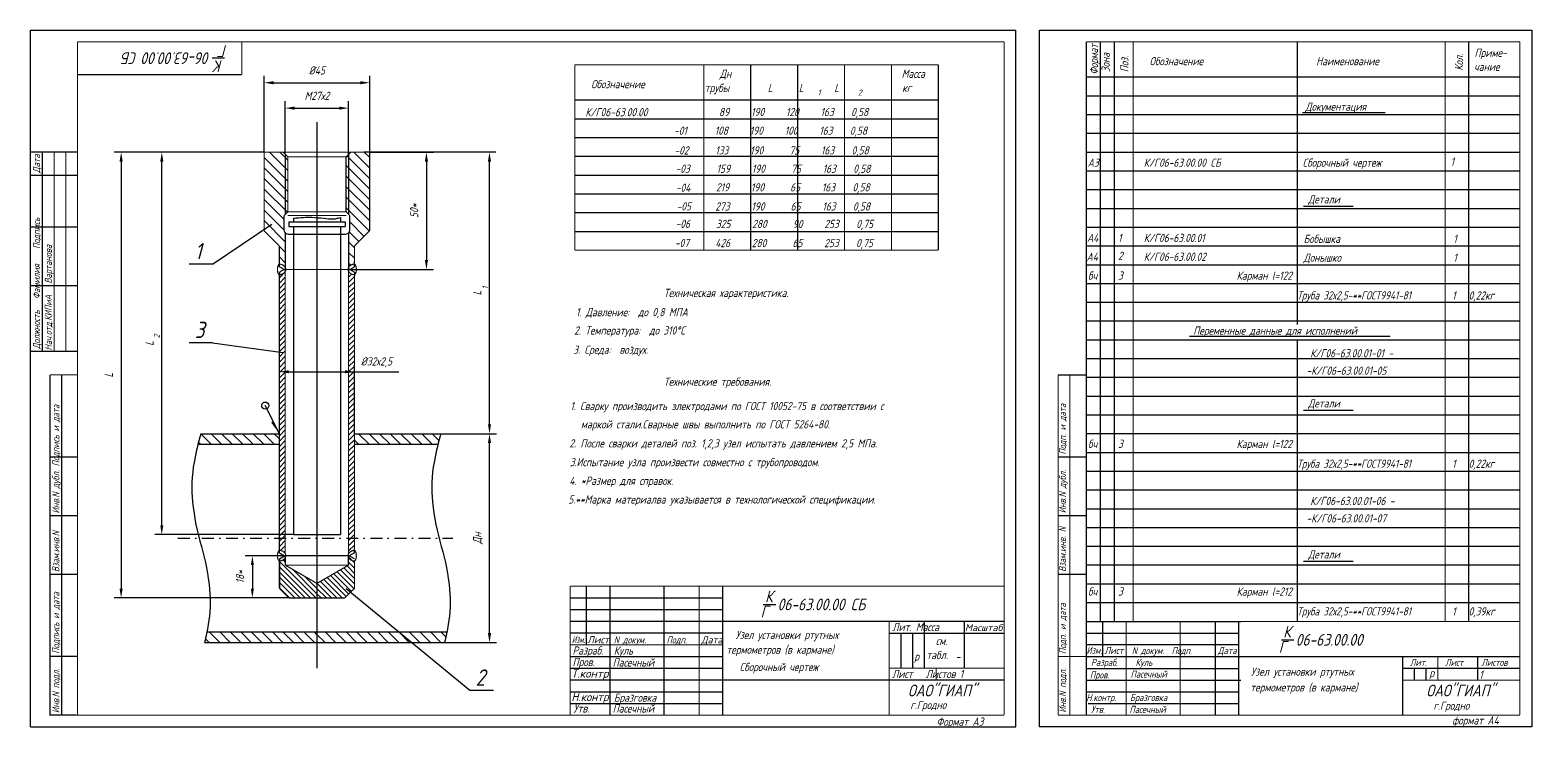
# Model space of a CAD drawing. Extents: x 0 to 1080, y -4 to 297.
# Drawn here: x 0 to 640, y 0 to 297 of the extents above; entities that cross this region are included whole.
import ezdxf
from ezdxf.enums import TextEntityAlignment as Align

# ---------------------------------------------------------------- set-up
doc = ezdxf.new("R2010")
doc.units = 0
doc.header["$LTSCALE"] = 0.4
doc.header["$MEASUREMENT"] = 0
doc.linetypes.add('DASHDOT', pattern=[25.4, 12.7, -6.35, 0, -6.35])
doc.layers.get('0').update_dxf_attribs({"linetype": 'CONTINUOUS'})
doc.layers.get('DEFPOINTS').update_dxf_attribs({"linetype": 'CONTINUOUS'})
doc.styles.add('ROMANC', font='romanc', dxfattribs={"width": 0.8, "oblique": 15, "height": 3.5})
doc.dimstyles.get("Standard").update_dxf_attribs({"dimtxt": 0.18, "dimasz": 0.18, "dimexe": 0.18, "dimexo": 0.0625, "dimgap": 0.09, "dimtad": 0, "dimtih": 1, "dimtoh": 1, "dimdec": 4, "dimzin": 0, "dimtxsty": 'STANDARD', "dimcen": 0.09, "dimazin": 3, "dimtfac": 1, "dimtdec": 4, "dimtofl": 0, "dimtmove": 0, "dimatfit": 3, "dimtolj": 1, "dimtzin": 0})

# ---------------------------------------------------------------- blocks, each defined once
blk = doc.blocks.new('*X239')
at = {"color": 0}
for p, q in [((571.98, 344.01), (567.55, 348.44)), ((576.47, 344.01), (571.97, 348.51)), ((580.96, 344.01), (576.46, 348.51)), ((585.45, 344.01), (580.95, 348.51)), ((589.94, 344.01), (585.44, 348.51)), ((594.43, 344.01), (589.93, 348.51)), ((598.92, 344.01), (594.42, 348.51)), ((601.1, 346.32), (598.91, 348.51)), ((634.84, 344.01), (633.1, 345.75)), ((639.33, 344.01), (634.83, 348.51)), ((643.82, 344.01), (639.32, 348.51)), ((648.31, 344.01), (643.81, 348.51)), ((652.8, 344.01), (648.3, 348.51)), ((657.29, 344.01), (652.79, 348.51)), ((661.78, 344.01), (657.28, 348.51)), ((666.27, 344.01), (661.77, 348.51)), ((669.1, 345.67), (666.26, 348.51)), ((567.49, 344.01), (566.6, 344.89)), ((575.66, 259.51), (571.16, 264.01)), ((580.15, 259.51), (575.65, 264.01)), ((584.64, 259.51), (580.14, 264.01)), ((589.13, 259.51), (584.63, 264.01)), ((593.62, 259.51), (589.12, 264.01)), ((598.11, 259.51), (593.61, 264.01)), ((602.6, 259.51), (598.1, 264.01)), ((607.09, 259.51), (602.59, 264.01)), ((611.58, 259.51), (607.08, 264.01)), ((616.07, 259.51), (611.57, 264.01)), ((617.1, 262.97), (616.06, 264.01)), ((620.56, 259.51), (617.1, 262.97)), ((625.05, 259.51), (620.55, 264.01)), ((629.54, 259.51), (625.04, 264.01)), ((634.03, 259.51), (629.53, 264.01)), ((638.52, 259.51), (634.02, 264.01)), ((643.01, 259.51), (638.51, 264.01)), ((647.5, 259.51), (643, 264.01)), ((651.99, 259.51), (647.49, 264.01)), ((656.48, 259.51), (651.98, 264.01)), ((660.97, 259.51), (656.47, 264.01)), ((665.46, 259.51), (660.96, 264.01)), ((669.95, 259.51), (665.45, 264.01)), ((672.06, 261.89), (669.94, 264.01)), ((571.17, 259.51), (569.59, 261.08))]:
    blk.add_line(p, q, dxfattribs=at)
blk = doc.blocks.new('*D241')
at = {"color": 0, "linetype": 'BYBLOCK'}
for p, q in [((594.6, 468.51), (547.97, 468.51)), ((550.97, 309.51), (550.97, 464.51)), ((557.72, 305.51), (547.97, 305.51))]:
    blk.add_line(p, q, dxfattribs=at)
for points in [[(550.31, 464.51), (551.64, 464.51), (550.97, 468.51)], [(550.31, 309.51), (551.64, 309.51), (550.97, 305.51)]]:
    blk.add_solid(points, dxfattribs=at)
at = {"layer": 'DEFPOINTS', "color": 0, "linetype": 'BYBLOCK'}
for p in [(550.97, 468.51), (594.6, 468.51), (557.72, 305.51)]:
    blk.add_point(p, dxfattribs=at)
at = {"color": 0, "linetype": 'BYBLOCK', "style": 'ROMANC', "oblique": 15, "width": 0.8}
blk.add_text('L', height=3.5, rotation=90, dxfattribs=at).set_placement((547.47, 387.01), align=Align.CENTER)
blk = doc.blocks.new('*D242')
at = {"color": 0, "linetype": 'BYBLOCK'}
for p, q in [((603.6, 467.59), (603.6, 490.28)), ((607.6, 487.28), (626.6, 487.28)), ((630.6, 467.59), (630.6, 490.28))]:
    blk.add_line(p, q, dxfattribs=at)
for points in [[(607.6, 487.94), (607.6, 486.61), (603.6, 487.28)], [(626.6, 487.94), (626.6, 486.61), (630.6, 487.28)]]:
    blk.add_solid(points, dxfattribs=at)
at = {"layer": 'DEFPOINTS', "color": 0, "linetype": 'BYBLOCK'}
for p in [(630.6, 487.28), (603.6, 467.59), (630.6, 467.59)]:
    blk.add_point(p, dxfattribs=at)
at = {"color": 0, "linetype": 'BYBLOCK', "style": 'ROMANC', "oblique": 15, "width": 0.8}
blk.add_text('М27х2', height=3.5, dxfattribs=at).set_placement((617.1, 490.78), align=Align.CENTER)
blk = doc.blocks.new('*D240')
at = {"color": 0, "linetype": 'BYBLOCK'}
for p, q in [((669.87, 348.51), (693.67, 348.51)), ((690.67, 263.51), (690.67, 344.51)), ((671.52, 259.51), (693.67, 259.51))]:
    blk.add_line(p, q, dxfattribs=at)
for points in [[(690, 344.51), (691.34, 344.51), (690.67, 348.51)], [(690, 263.51), (691.34, 263.51), (690.67, 259.51)]]:
    blk.add_solid(points, dxfattribs=at)
at = {"layer": 'DEFPOINTS', "color": 0, "linetype": 'BYBLOCK'}
for p in [(669.87, 348.51), (690.67, 348.51), (671.52, 259.51)]:
    blk.add_point(p, dxfattribs=at)
at = {"color": 0, "linetype": 'BYBLOCK', "style": 'ROMANC', "oblique": 15, "width": 0.8}
blk.add_text('Дн', height=3.5, rotation=90, dxfattribs=at).set_placement((687.17, 304.01), align=Align.CENTER)
blk = doc.blocks.new('*D243')
at = {"color": 0, "linetype": 'BYBLOCK'}
for p, q in [((218.47, 309.79), (245.67, 309.79)), ((242.67, 305.79), (242.67, 263.79)), ((209.97, 259.79), (245.67, 259.79))]:
    blk.add_line(p, q, dxfattribs=at)
for points in [[(242, 305.79), (243.33, 305.79), (242.67, 309.79)], [(242, 263.79), (243.33, 263.79), (242.67, 259.79)]]:
    blk.add_solid(points, dxfattribs=at)
at = {"layer": 'DEFPOINTS', "color": 0, "linetype": 'BYBLOCK'}
for p in [(218.47, 309.79), (209.97, 259.79), (242.67, 259.79)]:
    blk.add_point(p, dxfattribs=at)
at = {"color": 0, "linetype": 'BYBLOCK', "style": 'ROMANC', "oblique": 15, "width": 0.8}
blk.add_text('50*', height=3.5, rotation=90, dxfattribs=at).set_placement((239.17, 284.79), align=Align.CENTER)
blk = doc.blocks.new('KARMAN')
for p, q in [((-4245.72763, -564.53437), (-3825.72763, -564.53437)), ((-4245.72763, -861.53437), (-4245.72763, -564.53437)), ((-3825.72763, -861.53437), (-3825.72763, -564.53437)), ((-3815.72763, -861.53437), (-3815.72763, -564.53437)), ((-3815.72763, -564.53437), (-3605.72763, -564.53437)), ((-3605.72763, -564.53437), (-3605.72763, -861.53437)), ((-3795.72763, -592.53437), (-3610.87563, -592.53437)), ((-3795.72763, -600.53437), (-3610.87563, -600.53437)), ((-3703.47763, -599.70437), (-3668.31763, -599.70437)), ((-4123.69366, -603.86044), (-4123.69366, -836.46061)), ((-4013.77419, -602.34149), (-3858.77419, -602.34149)), ((-4013.77419, -610.34149), (-3858.77419, -610.34149)), ((-3795.72763, -608.53437), (-3610.87563, -608.53437)), ((-4137.19366, -617.50202), (-4137.19366, -643.08452)), ((-4110.19366, -617.50202), (-4110.19366, -643.08452)), ((-4081.71112, -616.58452), (-4103.64326, -616.58452)), ((-4053.11872, -616.58452), (-4083.35506, -616.58452)), ((-4013.77419, -618.34149), (-3858.77419, -618.34149)), ((-3795.72763, -616.53437), (-3610.87563, -616.53437)), ((-4013.77419, -626.34149), (-3858.77419, -626.34149)), ((-3795.72763, -624.53437), (-3610.87563, -624.53437)), ((-3795.72763, -632.53437), (-3610.87563, -632.53437)), ((-4013.77419, -634.34149), (-3858.77419, -634.34149)), ((-3703.07763, -639.61437), (-3681.93763, -639.61437)), ((-4135.69366, -646.28677), (-4135.69366, -648.28677)), ((-4135.69366, -646.28677), (-4111.69366, -646.28677)), ((-4133.69366, -644.70719), (-4133.69366, -646.28677)), ((-4113.69366, -644.46591), (-4113.69366, -646.28677)), ((-4111.69366, -646.28677), (-4111.69366, -648.28677)), ((-4013.77419, -642.34149), (-3858.77419, -642.34149)), ((-3795.72763, -640.53437), (-3610.87563, -640.53437)), ((-4168.17292, -664.25885), (-4142.87384, -647.27693)), ((-4137.19366, -650.9074), (-4137.19366, -667.43535)), ((-4135.69366, -648.28677), (-4111.69366, -648.28677)), ((-4133.69366, -648.28677), (-4133.69366, -779.58452)), ((-4113.69366, -648.28677), (-4113.69366, -779.58452)), ((-4110.19366, -650.9074), (-4110.19366, -667.43535)), ((-4013.77419, -650.34149), (-3858.77419, -650.34149)), ((-3795.72763, -648.53437), (-3610.87563, -648.53437)), ((-3795.72763, -656.53437), (-3610.87563, -656.53437)), ((-4168.17292, -664.25885), (-4178.17292, -664.25885)), ((-4139.69366, -665.42982), (-4139.69366, -663.76202)), ((-4137.69366, -666.58452), (-4139.69366, -665.42982)), ((-4109.69366, -666.58452), (-4107.69366, -665.42982)), ((-4107.69366, -665.42982), (-4107.69366, -663.24905)), ((-3795.72763, -664.53437), (-3610.87563, -664.53437)), ((-4137.69366, -666.58452), (-4139.69366, -667.73922)), ((-4139.69366, -667.73922), (-4139.69366, -669.11956)), ((-4137.69366, -666.58452), (-4137.19366, -666.58452)), ((-4109.69366, -666.58452), (-4110.19366, -666.58452)), ((-4109.69366, -666.58452), (-4107.69366, -667.73922)), ((-4107.69366, -667.73922), (-4107.69366, -669.22992)), ((-3795.72763, -672.53437), (-3610.87563, -672.53437)), ((-3795.72763, -680.53437), (-3610.87563, -680.53437)), ((-3795.72763, -688.53437), (-3610.87563, -688.53437)), ((-4168.17292, -697.84064), (-4178.17292, -697.84064)), ((-4168.17292, -697.84064), (-4138.20655, -702.00282)), ((-3795.72763, -696.53437), (-3610.87563, -696.53437)), ((-3751.75276, -695.05527), (-3666.10976, -695.05527)), ((-3795.72763, -704.53437), (-3610.87563, -704.53437)), ((-3795.72763, -712.53437), (-3610.87563, -712.53437)), ((-3795.72763, -720.53437), (-3610.87563, -720.53437)), ((-4139.69366, -736.58452), (-4145.73403, -724.57418)), ((-3795.72763, -728.53437), (-3610.87563, -728.53437)), ((-3703.07763, -726.56471), (-3681.93763, -726.56471)), ((-4174.40487, -741.08452), (-4139.69366, -741.08452)), ((-4173.21773, -736.58452), (-4139.69366, -736.58452)), ((-4107.69366, -736.58452), (-4070.92268, -736.58452)), ((-4107.69366, -741.08452), (-4072.10981, -741.08452)), ((-3795.72763, -736.53437), (-3610.87563, -736.53437)), ((-3795.72763, -744.53437), (-3610.87563, -744.53437)), ((-3795.72763, -752.53437), (-3610.87563, -752.53437)), ((-3795.72763, -760.53437), (-3610.87563, -760.53437)), ((-4233.47763, -771.48437), (-4226.47763, -771.48437)), ((-3795.72763, -768.53437), (-3610.87563, -768.53437)), ((-4133.69366, -779.58452), (-4183.0666, -779.58452)), ((-4133.69366, -779.58452), (-4113.69366, -779.58452)), ((-3795.72763, -776.53437), (-3610.87563, -776.53437)), ((-4139.69366, -787.28548), (-4139.69366, -785.60471)), ((-4139.69366, -787.28548), (-4137.44366, -788.58452)), ((-4107.69366, -787.28548), (-4109.94366, -788.58452)), ((-4107.69366, -787.28548), (-4107.69366, -785.65321)), ((-3795.72763, -784.53437), (-3610.87563, -784.53437)), ((-4139.69366, -789.88356), (-4137.44366, -788.58452)), ((-4139.69366, -789.88356), (-4139.69366, -802.47214)), ((-4109.94366, -788.58452), (-4137.44366, -788.58452)), ((-4137.19366, -788.58452), (-4137.19366, -792.58452)), ((-4110.19366, -792.58452), (-4110.19366, -788.58452)), ((-4107.69366, -789.88356), (-4109.94366, -788.58452)), ((-3795.72763, -792.53437), (-3610.87563, -792.53437)), ((-3703.07763, -790.93034), (-3681.93763, -790.93034)), ((-4135.63894, -806.58452), (-4205.5906, -806.58452)), ((-4058.43812, -846.01734), (-4111.27561, -802.63993)), ((-4015.72763, -806.53437), (-3950.72763, -806.53437)), ((-3795.72763, -800.53437), (-3610.87563, -800.53437)), ((-4015.72763, -811.53437), (-3950.72763, -811.53437)), ((-3795.72763, -808.53437), (-3610.87563, -808.53437)), ((-4015.72763, -816.53437), (-3950.72763, -816.53437)), ((-3795.72763, -816.61314), (-3729.86027, -816.61314)), ((-4171.56343, -825.58452), (-4069.26837, -825.58452)), ((-4170.58208, -821.08452), (-4068.28703, -821.08452)), ((-3795.72763, -821.61314), (-3730.72763, -821.61314)), ((-4015.72763, -831.53437), (-3950.72763, -831.53437)), ((-4015.72763, -836.53437), (-3950.72763, -836.53437)), ((-3795.72763, -836.61314), (-3730.72763, -836.61314)), ((-4015.72763, -841.53437), (-3950.72763, -841.53437)), ((-3795.72763, -841.61314), (-3730.72763, -841.61314)), ((-3794.86027, -841.61314), (-3729.86027, -841.61314)), ((-4048.43812, -846.01734), (-4058.43812, -846.01734)), ((-4015.72763, -846.53437), (-3950.72763, -846.53437)), ((-3795.72763, -846.61314), (-3730.72763, -846.61314)), ((-4226.47763, -856.48437), (-4237.47763, -856.48437)), ((-4015.72763, -851.53437), (-3950.72763, -851.53437)), ((-3794.86027, -851.61314), (-3730.72763, -851.61314)), ((-4245.72763, -861.53437), (-3825.72763, -861.53437)), ((-3605.72763, -861.53437), (-3815.72763, -861.53437))]:
    blk.add_line(p, q)
at = {"linetype": 'CONTINUOUS'}
for p, q in [((-4163.02763, -576.53437), (-4168.32763, -576.53437)), ((-3933.42763, -809.33437), (-3928.12763, -809.33437)), ((-3874.72763, -821.63437), (-3874.72763, -836.53437)), ((-3869.72763, -821.63437), (-3869.72763, -836.53437)), ((-3712.56027, -824.41314), (-3707.26027, -824.41314))]:
    blk.add_line(p, q, dxfattribs=at)
at = {"color": 0, "linetype": 'BYBLOCK'}
for p, q in [((-4146.19366, -616.58452), (-4146.19366, -583.98792)), ((-4142.19366, -586.98792), (-4105.19366, -586.98792)), ((-4101.19366, -616.58452), (-4101.19366, -583.98792)), ((-4192.81447, -616.58452), (-4210.14811, -616.58452)), ((-4207.14811, -620.58452), (-4207.14811, -802.58452)), ((-4047.41094, -616.58452), (-4053.11872, -616.58452)), ((-4050.11872, -732.58452), (-4050.11872, -620.58452)), ((-4139.69366, -736.58452), (-4139.69366, -707.17008)), ((-4135.69366, -710.17008), (-4088.77823, -710.17008)), ((-4107.69366, -736.58452), (-4107.69366, -707.17008)), ((-4137.44366, -788.58452), (-4154.20449, -788.58452)), ((-4151.20449, -792.58452), (-4151.20449, -802.58452)), ((-4169.19907, -806.58452), (-4210.14811, -806.58452)), ((-4137.44366, -806.58452), (-4154.20449, -806.58452))]:
    blk.add_line(p, q, dxfattribs=at)
at = {"color": 0}
for p, q in [((-4136.11116, -628.90404), (-4146.19366, -618.82154)), ((-4136.11116, -624.41391), (-4143.94055, -616.58452)), ((-4136.11116, -619.92378), (-4139.45042, -616.58452)), ((-4101.19366, -627.90051), (-4110.89291, -618.20127)), ((-4101.19366, -623.41038), (-4108.01952, -616.58452)), ((-4101.19366, -618.92026), (-4103.5294, -616.58452)), ((-4136.11116, -633.39417), (-4146.19366, -623.31167)), ((-4101.19366, -632.39064), (-4111.27616, -622.30814)), ((-4101.19366, -636.88077), (-4111.27616, -626.79827)), ((-4136.11116, -637.88429), (-4146.19366, -627.80179)), ((-4136.29736, -642.18822), (-4146.19366, -632.29192)), ((-4101.19366, -641.3709), (-4111.27616, -631.2884)), ((-4137.69366, -645.28205), (-4146.19366, -636.78205)), ((-4101.19366, -645.86103), (-4111.27616, -635.77853)), ((-4137.68389, -649.78195), (-4146.19366, -641.27218)), ((-4137.19366, -654.76231), (-4146.19366, -645.76231)), ((-4101.32698, -650.21784), (-4111.27616, -640.26865)), ((-4103.57204, -652.4629), (-4109.69366, -646.34128)), ((-4105.8171, -654.70797), (-4109.95394, -650.57113)), ((-4137.19366, -659.25243), (-4139.69366, -656.75243)), ((-4107.69366, -657.32154), (-4110.19366, -654.82154)), ((-4107.69366, -661.81167), (-4110.19366, -659.31167)), ((-4137.19366, -663.74256), (-4139.69366, -661.24256)), ((-4109.24154, -664.75392), (-4110.19366, -663.80179)), ((-4139.69366, -670.13634), (-4137.19366, -667.63634)), ((-4139.69366, -672.3814), (-4137.19366, -669.8814)), ((-4139.69366, -674.62646), (-4137.19366, -672.12646)), ((-4110.19366, -667.5771), (-4110.14052, -667.52396)), ((-4110.19366, -669.82217), (-4108.91479, -668.5433)), ((-4110.19366, -672.06723), (-4107.69366, -669.56723)), ((-4110.19366, -674.3123), (-4107.69366, -671.8123)), ((-4139.69366, -676.87153), (-4137.19366, -674.37153)), ((-4139.69366, -679.11659), (-4137.19366, -676.61659)), ((-4110.19366, -676.55736), (-4107.69366, -674.05736)), ((-4110.19366, -678.80242), (-4107.69366, -676.30242)), ((-4110.19366, -681.04749), (-4107.69366, -678.54749)), ((-4139.69366, -681.36166), (-4137.19366, -678.86166)), ((-4139.69366, -683.60672), (-4137.19366, -681.10672)), ((-4139.69366, -685.85178), (-4137.19366, -683.35178)), ((-4110.19366, -683.29255), (-4107.69366, -680.79255)), ((-4110.19366, -685.53762), (-4107.69366, -683.03762)), ((-4139.69366, -688.09685), (-4137.19366, -685.59685)), ((-4139.69366, -690.34191), (-4137.19366, -687.84191)), ((-4139.69366, -692.58698), (-4137.19366, -690.08698)), ((-4110.19366, -687.78268), (-4107.69366, -685.28268)), ((-4110.19366, -690.02774), (-4107.69366, -687.52774)), ((-4110.19366, -692.27281), (-4107.69366, -689.77281)), ((-4139.69366, -694.83204), (-4137.19366, -692.33204)), ((-4139.69366, -697.0771), (-4137.19366, -694.5771)), ((-4139.69366, -699.32217), (-4137.19366, -696.82217)), ((-4110.19366, -694.51787), (-4107.69366, -692.01787)), ((-4110.19366, -696.76294), (-4107.69366, -694.26294)), ((-4110.19366, -699.008), (-4107.69366, -696.508)), ((-4139.69366, -701.56723), (-4137.19366, -699.06723)), ((-4139.69366, -703.8123), (-4137.19366, -701.3123)), ((-4139.69366, -706.05736), (-4137.19366, -703.55736)), ((-4110.19366, -701.25306), (-4107.69366, -698.75306)), ((-4110.19366, -703.49813), (-4107.69366, -700.99813)), ((-4110.19366, -705.74319), (-4107.69366, -703.24319)), ((-4139.69366, -708.30242), (-4137.19366, -705.80242)), ((-4139.69366, -710.54749), (-4137.19366, -708.04749)), ((-4139.69366, -712.79255), (-4137.19366, -710.29255)), ((-4110.19366, -707.98826), (-4107.69366, -705.48826)), ((-4110.19366, -710.23332), (-4107.69366, -707.73332)), ((-4110.19366, -712.47838), (-4107.69366, -709.97838)), ((-4139.69366, -715.03762), (-4137.19366, -712.53762)), ((-4139.69366, -717.28268), (-4137.19366, -714.78268)), ((-4139.69366, -719.52774), (-4137.19366, -717.02774)), ((-4110.19366, -714.72345), (-4107.69366, -712.22345)), ((-4110.19366, -716.96851), (-4107.69366, -714.46851)), ((-4110.19366, -719.21358), (-4107.69366, -716.71358)), ((-4139.69366, -721.77281), (-4137.19366, -719.27281)), ((-4139.69366, -724.01787), (-4137.19366, -721.51787)), ((-4110.19366, -721.45864), (-4107.69366, -718.95864)), ((-4110.19366, -723.7037), (-4107.69366, -721.2037)), ((-4110.19366, -725.94877), (-4107.69366, -723.44877)), ((-4139.69366, -726.26294), (-4137.19366, -723.76294)), ((-4139.69366, -728.508), (-4137.19366, -726.008)), ((-4139.69366, -730.75306), (-4137.19366, -728.25306)), ((-4110.19366, -728.19383), (-4107.69366, -725.69383)), ((-4110.19366, -730.4389), (-4107.69366, -727.9389)), ((-4139.69366, -732.99813), (-4137.19366, -730.49813)), ((-4139.69366, -735.24319), (-4137.19366, -732.74319)), ((-4139.69366, -737.48826), (-4137.19366, -734.98826)), ((-4110.19366, -732.68396), (-4107.69366, -730.18396)), ((-4110.19366, -734.92903), (-4107.69366, -732.42903)), ((-4110.19366, -737.17409), (-4107.69366, -734.67409)), ((-4139.69366, -739.73332), (-4137.19366, -737.23332)), ((-4139.69366, -741.97838), (-4137.19366, -739.47838)), ((-4139.69366, -744.22345), (-4137.19366, -741.72345)), ((-4110.19366, -739.41915), (-4107.69366, -736.91915)), ((-4110.19366, -741.66422), (-4107.69366, -739.16422)), ((-4110.19366, -743.90928), (-4107.69366, -741.40928)), ((-4139.69366, -746.46851), (-4137.19366, -743.96851)), ((-4139.69366, -748.71358), (-4137.19366, -746.21358)), ((-4139.69366, -750.95864), (-4137.19366, -748.45864)), ((-4110.19366, -746.15435), (-4107.69366, -743.65435)), ((-4110.19366, -748.39941), (-4107.69366, -745.89941)), ((-4110.19366, -750.64447), (-4107.69366, -748.14447)), ((-4139.69366, -753.2037), (-4137.19366, -750.7037)), ((-4139.69366, -755.44877), (-4137.19366, -752.94877)), ((-4139.69366, -757.69383), (-4137.19366, -755.19383)), ((-4110.19366, -752.88954), (-4107.69366, -750.38954)), ((-4110.19366, -755.1346), (-4107.69366, -752.6346)), ((-4110.19366, -757.37967), (-4107.69366, -754.87967)), ((-4139.69366, -759.9389), (-4137.19366, -757.4389)), ((-4139.69366, -762.18396), (-4137.19366, -759.68396)), ((-4110.19366, -759.62473), (-4107.69366, -757.12473)), ((-4110.19366, -761.86979), (-4107.69366, -759.36979)), ((-4110.19366, -764.11486), (-4107.69366, -761.61486)), ((-4139.69366, -764.42903), (-4137.19366, -761.92903)), ((-4139.69366, -766.67409), (-4137.19366, -764.17409)), ((-4139.69366, -768.91915), (-4137.19366, -766.41915)), ((-4110.19366, -766.35992), (-4107.69366, -763.85992)), ((-4110.19366, -768.60499), (-4107.69366, -766.10499)), ((-4139.69366, -771.16422), (-4137.19366, -768.66422)), ((-4139.69366, -773.40928), (-4137.19366, -770.90928)), ((-4139.69366, -775.65435), (-4137.19366, -773.15435)), ((-4110.19366, -770.85005), (-4107.69366, -768.35005)), ((-4110.19366, -773.09511), (-4107.69366, -770.59511)), ((-4110.19366, -775.34018), (-4107.69366, -772.84018)), ((-4139.69366, -777.89941), (-4137.19366, -775.39941)), ((-4139.69366, -780.14447), (-4137.19366, -777.64447)), ((-4139.69366, -782.38954), (-4138.38865, -781.08452)), ((-4138.38865, -781.08452), (-4137.19366, -779.88954)), ((-4110.19366, -777.58524), (-4107.69366, -775.08524)), ((-4110.19366, -779.83031), (-4107.69366, -777.33031)), ((-4110.19366, -782.07537), (-4109.20281, -781.08452)), ((-4109.20281, -781.08452), (-4107.69366, -779.57537)), ((-4139.69366, -784.6346), (-4137.19366, -782.1346)), ((-4139.16, -786.346), (-4137.19366, -784.37967)), ((-4137.67315, -787.10422), (-4137.19366, -786.62473)), ((-4110.19366, -784.32043), (-4107.69366, -781.82043)), ((-4110.19366, -786.5655), (-4107.69366, -784.0655)), ((-4139.69366, -791.04419), (-4124.15333, -806.58452)), ((-4139.69366, -793.28925), (-4126.39839, -806.58452)), ((-4138.13279, -790.35999), (-4137.19366, -791.29912)), ((-4112.26293, -793.77922), (-4107.69366, -798.34848)), ((-4110.83962, -792.95746), (-4107.69366, -796.10342)), ((-4110.19366, -789.11329), (-4107.69366, -791.61329)), ((-4110.19366, -791.35836), (-4107.69366, -793.85836)), ((-4139.69366, -795.53432), (-4128.64346, -806.58452)), ((-4139.69366, -797.77938), (-4130.88852, -806.58452)), ((-4139.69366, -800.02444), (-4133.13358, -806.58452)), ((-4134.15238, -794.34041), (-4123.69366, -804.79912)), ((-4128.8405, -797.40722), (-4123.69366, -802.55406)), ((-4122.22612, -799.53147), (-4115.17307, -806.58452)), ((-4120.80281, -798.70972), (-4112.92801, -806.58452)), ((-4119.3795, -797.88797), (-4111.24449, -806.02297)), ((-4117.95618, -797.06622), (-4110.12196, -804.90044)), ((-4116.53287, -796.24447), (-4108.99943, -803.77791)), ((-4115.10956, -795.42272), (-4107.69366, -802.83861)), ((-4113.68624, -794.60097), (-4107.69366, -800.59355)), ((-4139.69366, -802.26951), (-4135.37865, -806.58452)), ((-4123.69366, -802.55406), (-4119.6632, -806.58452)), ((-4123.69366, -804.79912), (-4121.90826, -806.58452)), ((-4123.64944, -800.35322), (-4117.41814, -806.58452))]:
    blk.add_line(p, q, dxfattribs=at)
at = {"linetype": 'DASHDOT'}
blk.add_line((-4182.96076, -781.08452), (-4065.6831, -781.08452), dxfattribs=at)
at = {"const_width": 0.5}
for points in [[(-4225.72763, -569.53437), (-3830.72763, -569.53437)], [(-4225.72763, -856.53437), (-4225.72763, -569.53437)], [(-4155.72763, -583.53437), (-4155.72763, -569.53437)], [(-3830.72763, -569.53437), (-3830.72763, -856.53437)], [(-3795.72763, -856.53437), (-3795.72763, -569.53437)], [(-3795.72763, -569.53437), (-3610.87563, -569.53437)], [(-3789.72763, -816.61314), (-3789.72763, -569.53437)], [(-3783.72763, -816.61314), (-3783.72763, -569.53437)], [(-3775.72763, -816.61314), (-3775.72763, -569.53437)], [(-3705.72763, -690.11551), (-3705.72763, -569.53437)], [(-3642.72763, -816.61314), (-3642.72763, -569.53437)], [(-3632.72763, -816.61314), (-3632.72763, -569.53437)], [(-3610.87563, -569.53437), (-3610.87563, -856.53437)], [(-4013.77419, -658.34149), (-4013.77419, -579.34149)], [(-4013.77419, -579.34149), (-3858.77419, -579.34149)], [(-3958.77419, -658.34149), (-3958.77419, -579.34149)], [(-3938.77419, -658.34149), (-3938.77419, -579.34149)], [(-3918.77419, -658.34149), (-3918.77419, -579.34149)], [(-3898.77419, -658.34149), (-3898.77419, -579.34149)], [(-3878.77419, -658.34149), (-3878.77419, -579.34149)], [(-3858.77419, -658.34149), (-3858.77419, -579.34149)], [(-4225.72763, -583.53437), (-4155.72763, -583.53437)], [(-3795.72763, -584.53437), (-3610.87563, -584.53437)], [(-4013.77419, -594.34149), (-3858.77419, -594.34149)], [(-4245.72763, -616.48437), (-4225.72763, -616.48437)], [(-4240.72763, -616.48437), (-4240.72763, -701.48437)], [(-4235.72763, -616.48437), (-4235.72763, -701.48437)], [(-4230.72763, -616.48437), (-4230.72763, -701.48437)], [(-4101.19366, -616.58452), (-4146.19366, -616.58452)], [(-4146.19366, -616.58452), (-4146.19366, -650.08452)], [(-4138.11116, -616.58452), (-4136.11116, -618.58452)], [(-4136.11116, -618.58452), (-4136.11116, -642.00202)], [(-4111.27616, -618.58452), (-4136.11116, -618.58452)], [(-4109.27616, -616.58452), (-4111.27616, -618.58452)], [(-4111.27616, -618.58452), (-4111.27616, -642.00202)], [(-4101.19366, -616.58452), (-4101.19366, -650.08452)], [(-4245.72763, -626.48437), (-4225.72763, -626.48437)], [(-4137.69366, -643.99874), (-4137.69366, -649.58452)], [(-4137.40077, -643.29163), (-4136.11116, -642.00202)], [(-4111.19366, -643.58452), (-4136.19366, -643.58452)], [(-4111.27616, -642.00202), (-4136.11116, -642.00202)], [(-4109.98655, -643.29163), (-4111.27616, -642.00202)], [(-4109.69366, -643.99874), (-4109.69366, -649.58452)], [(-4245.72763, -648.48437), (-4225.72763, -648.48437)], [(-4139.69366, -656.58452), (-4146.19366, -650.08452)], [(-4137.19366, -650.9074), (-4137.19366, -665.68654)], [(-4111.69366, -651.58452), (-4135.69366, -651.58452)], [(-4110.19366, -650.9074), (-4110.19366, -665.68654)], [(-4107.69366, -656.58452), (-4101.19366, -650.08452)], [(-4139.69366, -656.58452), (-4139.69366, -664.27376)], [(-4107.69366, -656.58452), (-4107.69366, -664.27376)], [(-4013.77419, -658.34149), (-3858.77419, -658.34149)], [(-4139.69366, -668.84814), (-4139.69366, -786.27376)], [(-4137.19366, -667.43535), (-4137.19366, -787.68654)], [(-4110.34106, -666.58452), (-4137.04626, -666.58452)], [(-4110.19366, -667.43535), (-4110.19366, -787.68654)], [(-4107.69366, -668.84814), (-4107.69366, -786.27376)], [(-4245.72763, -673.48437), (-4225.72763, -673.48437)], [(-3705.72763, -816.61314), (-3705.72763, -696.53437)], [(-4245.72763, -701.48437), (-4225.72763, -701.48437)], [(-3807.72763, -711.53437), (-3807.72763, -856.53437)], [(-3795.72763, -711.53437), (-3807.72763, -711.53437)], [(-3802.72763, -856.53437), (-3802.72763, -711.53437)], [(-3795.72763, -746.53437), (-3807.72763, -746.53437)], [(-4237.47763, -771.48437), (-4225.47763, -771.48437)], [(-3795.72763, -771.53437), (-3807.72763, -771.53437)], [(-4139.69366, -790.84814), (-4139.69366, -802.47214)], [(-4110.19366, -788.58452), (-4137.19366, -788.58452)], [(-4137.19366, -789.43535), (-4137.19366, -792.58452)], [(-4110.19366, -792.58452), (-4137.19366, -792.58452)], [(-4137.19366, -792.58452), (-4123.69366, -800.37875)], [(-4110.19366, -792.58452), (-4123.69366, -800.37875)], [(-4110.19366, -789.43535), (-4110.19366, -792.58452)], [(-4107.69366, -790.84814), (-4107.69366, -802.47214)], [(-3795.72763, -796.53437), (-3807.72763, -796.53437)], [(-4135.63894, -806.52685), (-4139.69366, -802.47214)], [(-4111.69366, -806.58452), (-4135.63894, -806.58452)], [(-4111.74838, -806.52685), (-4107.69366, -802.47214)], [(-4015.72763, -801.53437), (-3830.72763, -801.53437)], [(-4015.72763, -801.53437), (-4015.72763, -856.53437)], [(-3950.72763, -801.53437), (-3950.72763, -856.53437)], [(-3879.72763, -856.53437), (-3879.72763, -816.53437)], [(-3795.72763, -816.61314), (-3610.87563, -816.61314)], [(-3788.72763, -831.61314), (-3788.72763, -816.61314)], [(-3778.72763, -856.53437), (-3778.72763, -816.61314)], [(-3755.72763, -856.53437), (-3755.72763, -816.61314)], [(-3740.72763, -856.53437), (-3740.72763, -816.61314)], [(-3730.72763, -856.53437), (-3730.72763, -816.61314)], [(-4015.72763, -821.53437), (-3950.72763, -821.53437)], [(-4015.72763, -826.53437), (-3950.72763, -826.53437)], [(-3795.72763, -831.53437), (-3807.72763, -831.53437)], [(-3795.72763, -826.51531), (-3730.72763, -826.51531)], [(-3795.72763, -831.61314), (-3729.86027, -831.61314)], [(-3729.86027, -831.61314), (-3610.87563, -831.61314)], [(-3660.87563, -831.61314), (-3660.87563, -856.53437)], [(-3645.87563, -831.61314), (-3645.87563, -841.61314)], [(-3628.87563, -831.61314), (-3628.87563, -841.61314)], [(-3660.87563, -836.61314), (-3610.87563, -836.61314)], [(-3655.87563, -836.61314), (-3655.87563, -841.61314)], [(-3650.87563, -836.61314), (-3650.87563, -841.61314)], [(-3660.87563, -841.61314), (-3610.87563, -841.61314)], [(-4237.72763, -856.53437), (-4225.72763, -856.53437)], [(-4225.72763, -856.53437), (-3830.72763, -856.53437)], [(-3807.72763, -856.53437), (-3610.87563, -856.53437)]]:
    blk.add_lwpolyline(points, dxfattribs=at)
for points in [[(-4137.40077, -643.29163, 0.198912367), (-4137.69366, -643.99874, 0.198912367)], [(-4109.69366, -643.99874, 0.198912367), (-4109.98655, -643.29163, 0.198912367)], [(-4137.69366, -649.58452, 0.414213562), (-4135.69366, -651.58452, 0.414213562)], [(-4111.69366, -651.58452, 0.414213562), (-4109.69366, -649.58452, 0.414213562)], [(-4139.74327, -664.2715, 0.064492149), (-4140.07652, -664.68006, 0.087009177), (-4140.40762, -665.5046, 0.081784891), (-4140.45525, -666.56095, 0.074776695)], [(-4139.74327, -664.2715, -0.112587796), (-4138.32453, -664.65217, -0.070441819), (-4137.5746, -665.19554, -0.082140669), (-4137.15096, -665.76546, -0.106868145), (-4137.00405, -666.31249, -0.131542453), (-4137.05757, -666.56095, -0.050123219)], [(-4107.64405, -664.2715, 0.112587796), (-4109.06279, -664.65217, 0.070441819), (-4109.81273, -665.19554, 0.082140669), (-4110.23636, -665.76546, 0.106868145), (-4110.38327, -666.31249, 0.131542453), (-4110.32976, -666.56095, 0.050123219)], [(-4107.64405, -664.2715, -0.064492149), (-4107.3108, -664.68006, -0.087009177), (-4106.9797, -665.5046, -0.081784891), (-4106.93208, -666.56095, -0.074776695)], [(-4139.74327, -668.85039, -0.064492149), (-4140.07652, -668.44184, -0.087009177), (-4140.40762, -667.61729, -0.081784891), (-4140.45525, -666.56095, -0.074776695)], [(-4139.74327, -668.85039, 0.112587796), (-4138.32453, -668.46973, 0.070441819), (-4137.5746, -667.92635, 0.082140669), (-4137.15096, -667.35643, 0.106868145), (-4137.00405, -666.8094, 0.131542453), (-4137.05757, -666.56095, 0.050123219)], [(-4107.64405, -668.85039, -0.112587796), (-4109.06279, -668.46973, -0.070441819), (-4109.81273, -667.92635, -0.082140669), (-4110.23636, -667.35643, -0.106868145), (-4110.38327, -666.8094, -0.131542453), (-4110.32976, -666.56095, -0.050123219)], [(-4107.64405, -668.85039, 0.064492149), (-4107.3108, -668.44184, 0.087009177), (-4106.9797, -667.61729, 0.081784891), (-4106.93208, -666.56095, 0.074776695)], [(-4139.74327, -786.2715, 0.064492149), (-4140.07652, -786.68006, 0.087009177), (-4140.40762, -787.5046, 0.081784891), (-4140.45525, -788.56095, 0.074776695)], [(-4139.74327, -786.2715, -0.112587796), (-4138.32453, -786.65217, -0.070441819), (-4137.5746, -787.19554, -0.082140669), (-4137.15096, -787.76546, -0.106868145), (-4137.00405, -788.31249, -0.131542453), (-4137.05757, -788.56095, -0.050123219)], [(-4107.64405, -786.2715, 0.112587796), (-4109.06279, -786.65217, 0.070441819), (-4109.81273, -787.19554, 0.082140669), (-4110.23636, -787.76546, 0.106868145), (-4110.38327, -788.31249, 0.131542453), (-4110.32976, -788.56095, 0.050123219)], [(-4107.64405, -786.2715, -0.064492149), (-4107.3108, -786.68006, -0.087009177), (-4106.9797, -787.5046, -0.081784891), (-4106.93208, -788.56095, -0.074776695)], [(-4139.74327, -790.85039, -0.064492149), (-4140.07652, -790.44184, -0.087009177), (-4140.40762, -789.61729, -0.081784891), (-4140.45525, -788.56095, -0.074776695)], [(-4139.74327, -790.85039, 0.112587796), (-4138.32453, -790.46973, 0.070441819), (-4137.5746, -789.92635, 0.082140669), (-4137.15096, -789.35643, 0.106868145), (-4137.00405, -788.8094, 0.131542453), (-4137.05757, -788.56095, 0.050123219)], [(-4107.64405, -790.85039, -0.112587796), (-4109.06279, -790.46973, -0.070441819), (-4109.81273, -789.92635, -0.082140669), (-4110.23636, -789.35643, -0.106868145), (-4110.38327, -788.8094, -0.131542453), (-4110.32976, -788.56095, -0.050123219)], [(-4107.64405, -790.85039, 0.064492149), (-4107.3108, -790.44184, 0.087009177), (-4106.9797, -789.61729, 0.081784891), (-4106.93208, -788.56095, 0.074776695)]]:
    blk.add_lwpolyline(points, format="xyb", dxfattribs=at)
for points, format in [([(-4133.69366, -644.70719, -0.012315837), (-4129.4219, -644.36865, -0.024950823), (-4125.90979, -644.35262, -0.0162515), (-4120.67447, -644.7609, 0.022553487), (-4116.89769, -645.00761, 0.056061925), (-4115.43894, -644.8732, 0.01269052), (-4113.69366, -644.46591)], "xyb"), ([(-4139.69366, -736.58452, 0, 1, 0), (-4142.77314, -731.55195, 1, 1, 0)], "xyseb"), ([(-4173.21773, -736.58452, 0.024621045), (-4176.04219, -748.81565, 0.069954579), (-4176.68338, -765.66678, 0.046176196), (-4172.95168, -784.66684, -0.047976356), (-4169.42511, -802.96987, -0.066185286), (-4169.98737, -817.87172, -0.015840199), (-4171.56343, -825.58452)], "xyb"), ([(-4070.92268, -736.58452, 0.024621045), (-4073.74714, -748.81565, 0.069954579), (-4074.38833, -765.66678, 0.046176196), (-4070.65662, -784.66684, -0.047976356), (-4067.13005, -802.96987, -0.066185286), (-4067.69231, -817.87172, -0.015840199), (-4069.26837, -825.58452)], "xyb")]:
    blk.add_lwpolyline(points, format=format)
at = {"linetype": 'CONTINUOUS', "const_width": 0.5}
for points in [[(-4237.47763, -856.48437), (-4237.47763, -711.48437)], [(-4225.47763, -711.48437), (-4237.47763, -711.48437)], [(-4232.47763, -856.48437), (-4232.47763, -711.48437)], [(-4225.47763, -746.48437), (-4237.47763, -746.48437)], [(-4225.47763, -796.48437), (-4237.47763, -796.48437)], [(-4008.82763, -826.43437), (-4008.82763, -801.53437)], [(-3998.72763, -801.53437), (-3998.72763, -856.53437)], [(-3975.72763, -801.53437), (-3975.72763, -856.53437)], [(-3960.72763, -801.53437), (-3960.72763, -856.53437)], [(-3950.72763, -816.53437), (-3830.72763, -816.53437)], [(-3864.72763, -816.53437), (-3864.72763, -836.53437)], [(-3847.72763, -816.53437), (-3847.72763, -836.53437)], [(-3880.02763, -821.63437), (-3830.72763, -821.63437)], [(-4225.47763, -831.48437), (-4237.47763, -831.48437)], [(-3879.72763, -836.53437), (-3830.72763, -836.53437)], [(-3859.72763, -836.53437), (-3859.72763, -841.53437)], [(-3950.72763, -841.53437), (-3830.82763, -841.53437)]]:
    blk.add_lwpolyline(points, dxfattribs=at)
blk.add_circle((-4145.73403, -724.57418), 1.5)
at = {"color": 0, "linetype": 'BYBLOCK'}
for points in [[(-4142.19366, -586.32125), (-4142.19366, -587.65459), (-4146.19366, -586.98792)], [(-4105.19366, -586.32125), (-4105.19366, -587.65459), (-4101.19366, -586.98792)], [(-4207.81478, -620.58452), (-4206.48144, -620.58452), (-4207.14811, -616.58452)], [(-4050.78538, -620.58452), (-4049.45205, -620.58452), (-4050.11872, -616.58452)], [(-4135.69366, -709.50341), (-4135.69366, -710.83674), (-4139.69366, -710.17008)], [(-4111.69366, -709.50341), (-4111.69366, -710.83674), (-4107.69366, -710.17008)], [(-4050.78538, -732.58452), (-4049.45205, -732.58452), (-4050.11872, -736.58452)], [(-4151.87116, -792.58452), (-4150.53782, -792.58452), (-4151.20449, -788.58452)], [(-4207.81478, -802.58452), (-4206.48144, -802.58452), (-4207.14811, -806.58452)], [(-4151.87116, -802.58452), (-4150.53782, -802.58452), (-4151.20449, -806.58452)]]:
    blk.add_solid(points, dxfattribs=at)
at = {"layer": 'DEFPOINTS', "color": 0, "linetype": 'BYBLOCK'}
for p in [(-4101.19366, -586.98792), (-4192.81447, -616.58452), (-4146.19366, -616.58452), (-4101.19366, -616.58452), (-4050.11872, -616.58452), (-4107.69366, -710.17008), (-4139.69366, -736.58452), (-4107.69366, -736.58452), (-4137.44366, -788.58452), (-4207.14811, -806.58452), (-4169.19907, -806.58452), (-4151.20449, -806.58452), (-4137.44366, -806.58452)]:
    blk.add_point(p, dxfattribs=at)
blk.add_blockref('*X239', (-4740.78879, -1085.09029))
at = {"linetype": 'CONTINUOUS', "style": 'ROMANC', "oblique": 15, "width": 0.8}
for s, height, rotation, p in [('06-63.00.00 СБ ', 5, 180, (-4169.12763, -574.03437)), ('Г', 5, 180, (-4161.92763, -571.03437)), ('К', 5, 180, (-4163.82763, -577.43437)), ('Инв.N дубл. Подпись и дата', 3, 90, (-4233.47763, -770.58437)), ('Взам.инв.N', 3, 90, (-4233.47763, -795.58437)), ('Подпись и дата', 3, 90, (-4233.47763, -830.38437)), ('Инв.N подл.', 3, 90, (-4233.47763, -855.68437))]:
    blk.add_text(s, height=height, rotation=rotation, dxfattribs=at).set_placement(p)
at = {"style": 'ROMANC', "oblique": 15}
for s, height, width, p, p2 in [('Формат', 3.5, 0.586466, (-3790.72763, -583.53437), (-3790.72763, -570.53437)), ('Дата', 3, 0.602151, (-4241.72763, -625.48437), (-4241.72763, -617.48437))]:
    blk.add_text(s, height=height, rotation=90, dxfattribs=dict(at, width=width)).set_placement(p, p2, align=Align.FIT)
for s, height, width, p in [('Зона', 3.5, 0.8, (-3785.72763, -582.53437)), ('Поз.', 3.5, 0.8, (-3777.72763, -582.53437)), ('Кол.', 3.5, 0.8, (-3635.10375, -581.85836)), ('Должность   Фамилия    Подпись   ', 3, 0.8, (-4241.72763, -700.48437)), ('Вартанова', 3, 0.8, (-4236.67763, -672.58437)), ('1', 2.5, 0.8, (-4050.73341, -675.05048)), ('Нач.отд.КИПиА', 3, 0.73, (-4236.67763, -701.10264)), ('2', 2.5, 0.8, (-4190.71052, -695.92294)), ('Подп. и дата', 3, 0.8, (-3804.3406, -745.47958)), ('Инв.N дубл.', 3, 0.8, (-3804.3406, -770.47958)), ('Взам.инв. N', 3, 0.8, (-3804.3406, -795.47958)), ('Подп. и дата', 3, 0.8, (-3804.3406, -830.47958)), ('Инв.N подл.', 3, 0.8, (-3804.3406, -855.47958))]:
    blk.add_text(s, height=height, rotation=90, dxfattribs=dict(at, width=width)).set_placement(p)
for s, height, width, p in [('Обозначение', 3.5, 0.8, (-3768.72763, -579.53437)), ('Наименование', 3.5, 0.8, (-3697.72763, -579.53437)), ('Приме-', 3.5, 0.8, (-3630.22046, -575.98658)), ('Дн', 3.5, 0.8, (-3951.95683, -584.92323)), ('Масса', 3.5, 0.8, (-3874.4169, -584.92323)), ('чание', 3.5, 0.8, (-3630.41065, -581.92337)), ('Обозначение', 3.5, 0.8, (-4006.77419, -589.34149)), (' трубы', 3.5, 0.8, (-3960.21289, -590.94771)), ('L      L       L', 3.5, 0.8, (-3931.4964, -590.9651)), ('   кг', 3.5, 0.8, (-3879.80112, -590.94771)), ('1          2', 2.5, 0.8, (-3910.2307, -592.41779)), ('Документация ', 3.5, 0.8, (-3702.29763, -598.91437)), ('К/Г06-63.00.00', 3.5, 0.8, (-4009.26419, -601.28396)), ('89     190     120     163    0,58', 3.5, 0.8, (-3952.29828, -601.2149)), ('-01', 3.5, 0.8, (-3971.43919, -609.19189)), ('108     190     100     163    0,58', 3.5, 0.8, (-3954.11775, -609.16972)), ('-02', 3.5, 0.8, (-3971.28624, -617.59811)), ('133     190      75     163    0,58', 3.5, 0.8, (-3953.89032, -617.5791)), ('А3', 3.5, 0.8, (-3795.10763, -622.79437)), ('К/Г06-63.00.00 CБ', 3.5, 0.8, (-3771.21763, -622.79437)), ('Сборочный чертеж', 3.5, 0.8, (-3703.47763, -622.79437)), ('1', 3.5, 0.8, (-3640.42763, -622.39437)), ('-03', 3.5, 0.8, (-3970.82742, -625.39296)), ('159     190      75     163    0,58', 3.5, 0.8, (-3953.33599, -625.40325)), ('-04', 3.5, 0.8, (-3970.67447, -633.49349)), ('219     190      65     163    0,58', 3.5, 0.8, (-3953.5989, -633.30709)), ('-05', 3.5, 0.8, (-3970.36858, -641.44118)), ('273     190      65     163    0,58', 3.5, 0.8, (-3953.89032, -641.46936)), ('Детали', 3.5, 0.8, (-3701.12763, -638.44437)), ('-06', 3.5, 0.8, (-3970.77036, -648.85512)), ('325     280      90     253    0,75', 3.5, 0.8, (-3953.5989, -648.90892)), ('А4', 3.5, 0.8, (-3795.40763, -654.87437)), ('1', 3.5, 0.8, (-3782.17763, -654.87437)), ('К/Г06-63.00.01', 3.5, 0.8, (-3771.21763, -654.88437)), ('Бобышка', 3.5, 0.8, (-3703.07763, -655.26437)), ('1', 3.5, 0.8, (-3639.26132, -655.26437)), ('1', 7, 0.8, (-4175.763, -662.22926)), ('-07', 3.5, 0.8, (-3971.09764, -657.03168)), ('426     280      65     253    0,75', 3.5, 0.8, (-3953.89032, -657.07119)), ('А4', 3.5, 0.8, (-3795.58763, -662.91437)), ('2', 3.5, 0.8, (-3782.17763, -662.51437)), ('К/Г06-63.00.02', 3.5, 0.8, (-3771.21763, -662.91437)), ('Донышко', 3.5, 0.8, (-3703.07763, -663.29437)), ('1', 3.5, 0.8, (-3639.26132, -663.29437)), ('бч                                Карман l=122', 3.5, 0.8, (-3794.99563, -670.94628)), ('3', 3.5, 0.8, (-3782.17763, -670.90853)), ('Техническая характеристика.', 3.5, 0.8, (-3975.80883, -678.30408)), ('Труба 32х2,5-**ГОСТ9941-81', 3.5, 0.77, (-3705.84436, -679.37722)), ('1   0,22кг', 3.5, 0.8, (-3639.76488, -679.40482)), ('1. Давление:  до 0,8 МПА', 3.5, 0.8, (-4013.2542, -686.51968)), ('3', 7, 0.8, (-4175.763, -695.81105)), ('2. Температура:  до 310%%dC', 3.5, 0.8, (-4014.03508, -694.3232)), ('Переменные данные для исполнений', 3.5, 0.8, (-3750.11695, -694.37748)), ('3. Среда:  воздух.', 3.5, 0.8, (-4014.42552, -702.5169)), ('К/Г06-63.00.01-01 -', 3.5, 0.8, (-3700.26205, -704.03905)), (' -К/Г06-63.00.01-05', 3.5, 0.8, (-3703.71457, -711.45886)), ('Технические требования.', 3.5, 0.8, (-3975.80883, -716.15116)), ('1. Сварку производить электродами по ГОСТ 10052-75 в соответствии с', 3.5, 0.8, (-4015.68423, -726.54184)), ('Детали', 3.5, 0.8, (-3701.12763, -725.39471)), ('маркой стали.Сварные швы выполнить по ГОСТ 5264-80.', 3.5, 0.8, (-4011.15003, -734.31869)), ('2. После сварки деталей поз. 1,2,3 узел испытать давлением 2,5 МПа.', 3.5, 0.8, (-4016.08172, -742.42928)), ('бч                                Карман l=122', 3.5, 0.8, (-3794.99563, -742.6638)), ('3', 3.5, 0.8, (-3782.17763, -742.62605)), ('3.Испытание узла произвести совместно с трубопроводом.', 3.5, 0.8, (-4015.93053, -750.44602)), ('Труба 32х2,5-**ГОСТ9941-81', 3.5, 0.77, (-3705.84436, -751.10896)), ('1   0,22кг', 3.5, 0.8, (-3639.76488, -751.12234)), ('4. *Размер для справок.', 3.5, 0.8, (-4016.09137, -758.39861)), ('5.**Марка материалва указывается в технологической спецификации.', 3.5, 0.8, (-4016.50761, -766.35954)), ('К/Г06-63.00.01-06 -', 3.5, 0.8, (-3700.26205, -766.98084)), (' -К/Г06-63.00.01-07', 3.5, 0.8, (-3703.71457, -774.40065)), ('Детали', 3.5, 0.8, (-3701.12763, -789.76034)), ('бч                                Карман l=212', 3.5, 0.8, (-3794.99563, -805.60558)), ('3', 3.5, 0.8, (-3782.17763, -805.56783)), ('Труба 32х2,5-**ГОСТ9941-81', 3.5, 0.77, (-3705.84436, -814.03652)), ('1   0,39кг', 3.5, 0.8, (-3639.76488, -814.06413)), ('Узел установки ртутных', 3.5, 0.8, (-3945.25645, -824.09486)), (' см.', 3.5, 0.8, (-3861.72763, -826.69509)), ('     термометров (в кармане)', 3.5, 0.8, (-3958.38084, -830.38327)), ('р', 3.5, 0.8, (-3869.0591, -833.27445)), (' табл.', 3.5, 0.8, (-3865.69796, -832.64658)), ('            -', 3.5, 0.8, (-3873.72763, -833.33437)), ('Изм.', 3, 0.75, (-3795.65084, -830.43186)), ('N докум.  Подп.', 3, 0.8, (-3776.2921, -830.53437)), ('2', 7, 0.8, (-4056.02821, -843.98775)), ('     Сборочный чертеж', 3.5, 0.8, (-3952.75465, -837.75522)), ('Пров.', 3, 0.8, (-3794.18263, -840.88037)), ('Разраб.', 3, 0.8, (-3793.72763, -835.53437)), ('Пасечный', 3, 0.8, (-3776.83194, -840.53437)), ('Куль', 3, 0.8, (-3774.72763, -835.53437)), ('Узел установки ртутных', 3.5, 0.8, (-3725.4996, -839.73189)), ('Лит.', 3, 0.8, (-3657.72763, -835.53437)), ('р', 3.5, 0.8, (-3649.47498, -840.31237)), ('Лист', 3, 0.8, (-3642.72763, -835.53437)), ('      1', 3.5, 0.8, (-3639.35963, -841.06737)), ('Листов', 3, 0.8, (-3627.25588, -835.53437)), ('  термометров (в кармане)', 3.5, 0.8, (-3729.48721, -846.44761)), ('ОАО"ГИАП"', 5, 0.8, (-3650.72763, -848.53437)), ('Н.контр.', 3, 0.8, (-3795.72763, -850.53437)), ('Бразговка', 3, 0.8, (-3777.08315, -850.53437)), ('г.Гродно', 3.5, 0.8, (-3647.72763, -854.21837)), ('Формат А3', 3.5, 0.8, (-3859.53763, -861.04437)), ('Утв.', 3, 0.8, (-3793.72763, -855.53437)), ('Пасечный', 3, 0.8, (-3777.29294, -855.57837)), ('формат А4', 3.5, 0.8, (-3639.72763, -860.53437))]:
    blk.add_text(s, height=height, dxfattribs=dict(at, width=width)).set_placement(p)
at = {"color": 0, "linetype": 'BYBLOCK', "style": 'ROMANC', "oblique": 15, "width": 0.8}
for s, p in [('%%c45', (-4123.69366, -583.48792)), ('%%c32х2,5', (-4098.30295, -707.51194))]:
    blk.add_text(s, height=3.5, dxfattribs=at).set_placement(p, align=Align.CENTER)
for s, p in [('L', (-4053.61872, -676.58452)), ('L', (-4210.64811, -711.58452)), ('18*', (-4154.70449, -797.58452))]:
    blk.add_text(s, height=3.5, rotation=90, dxfattribs=at).set_placement(p, align=Align.CENTER)
at = {"linetype": 'CONTINUOUS', "style": 'ROMANC', "oblique": 15, "width": 0.8}
for s, height, p in [('К', 5, (-3932.62763, -808.43437)), ('Г', 5, (-3934.52763, -814.83437)), ('06-63.00.00 СБ ', 5, (-3927.32763, -811.83437)), ('Лит. Масса', 3.5, (-3878.42763, -820.73437)), ('К', 5, (-3711.76027, -823.51314)), ('N докум.  ', 3, (-3997.12763, -825.93437)), ('Подп.  ', 3, (-3974.62763, -825.93437)), ('Г', 5, (-3713.66027, -829.91314)), ('06-63.00.00 ', 5, (-3706.46027, -826.91314)), ('Разраб.', 3.5, (-4014.72763, -830.73437)), ('Пров.', 3.5, (-4014.72763, -835.63437)), ('Пасечный', 3.5, (-3997.62763, -835.83437)), ('Куль', 3.5, (-3997.12763, -830.73437)), ('Лист   Листов 1', 3.5, (-3878.52763, -840.73437)), ('ОАО"ГИАП"', 5, (-3871.72763, -848.53437)), ('Бразговка', 3.5, (-3997.12763, -850.83437)), ('г.Гродно', 3.5, (-3870.72763, -853.93437)), ('Утв.   ', 3.5, (-4014.32763, -855.43437)), ('Пасечный', 3.5, (-3997.62763, -855.43437))]:
    blk.add_text(s, height=height, dxfattribs=at).set_placement(p)
at = {"style": 'ROMANC', "oblique": 15}
for s, width, p, p2 in [('Масштаб', 0.713376, (-3847.47763, -820.73437), (-3831.47763, -820.73437)), ('Лист', 0.622222, (-3787.93336, -830.43663), (-3779.93336, -830.43663)), ('Дата', 0.602151, (-3739.63426, -830.53437), (-3731.63426, -830.53437))]:
    blk.add_text(s, height=3, dxfattribs=dict(at, width=width)).set_placement(p, p2, align=Align.FIT)
at = {"linetype": 'CONTINUOUS', "style": 'ROMANC', "oblique": 15}
for s, height, width, p, p2 in [('Изм.', 3, 0.603077, (-4015.02763, -825.83437), (-4009.42763, -825.83437)), ('Дата', 3, 0.677419, (-3959.82763, -825.93437), (-3950.82763, -825.93437)), ('Т.контр', 3.5, 0.691971, (-4015.22763, -840.53437), (-3999.42763, -840.53437)), ('Н.контр', 3.5, 0.667606, (-4015.22763, -850.53437), (-3999.42763, -850.53437))]:
    blk.add_text(s, height=height, dxfattribs=dict(at, width=width)).set_placement(p, p2, align=Align.FIT)
at = {"linetype": 'CONTINUOUS', "style": 'ROMANC', "oblique": 15, "width": 0.723375}
blk.add_text('Лист', height=3, rotation=359.38394009, dxfattribs=at).set_placement((-4008.42763, -825.83437), (-3999.12763, -825.93437), align=Align.FIT)
dim = blk.add_linear_dim(base=(-4110.19366, -597.8129), p1=(-4137.19366, -617.50202), p2=(-4110.19366, -617.50202), text='М27х2', dimstyle='Standard')
dim.commit()
dim.dimension.update_dxf_attribs({"geometry": '*D242', "text_midpoint": (-4123.69366, -594.3129), "insert": (-4740.78879, -1085.09029)})
for base, p1, p2, text, picture, middle, set_off in [((-4189.81447, -616.58452), (-4183.0666, -779.58452), (-4146.19366, -616.58452), 'L', '*D241', (-4193.31447, -698.08452), (-4740.78879, -1085.09029)), ((-4077.00099, -666.58452), (-4101.19366, -616.58452), (-4109.69366, -666.58452), '50*', '*D243', (-4080.50099, -641.58452), (-4319.66832, -926.37567)), ((-4050.11872, -736.58452), (-4069.26837, -825.58452), (-4070.92268, -736.58452), 'Дн', '*D240', (-4053.61872, -781.08452), (-4740.78879, -1085.09029))]:
    dim = blk.add_linear_dim(base=base, p1=p1, p2=p2, angle=90, text=text, dimstyle='Standard')
    dim.commit()
    dim.dimension.update_dxf_attribs({"geometry": picture, "text_midpoint": middle, "insert": set_off})

msp = doc.modelspace()

# ---------------------------------------------------------------- block references
msp.add_blockref('KARMAN', (4245.73, 861.53))

doc.saveas('drawing.dxf')
